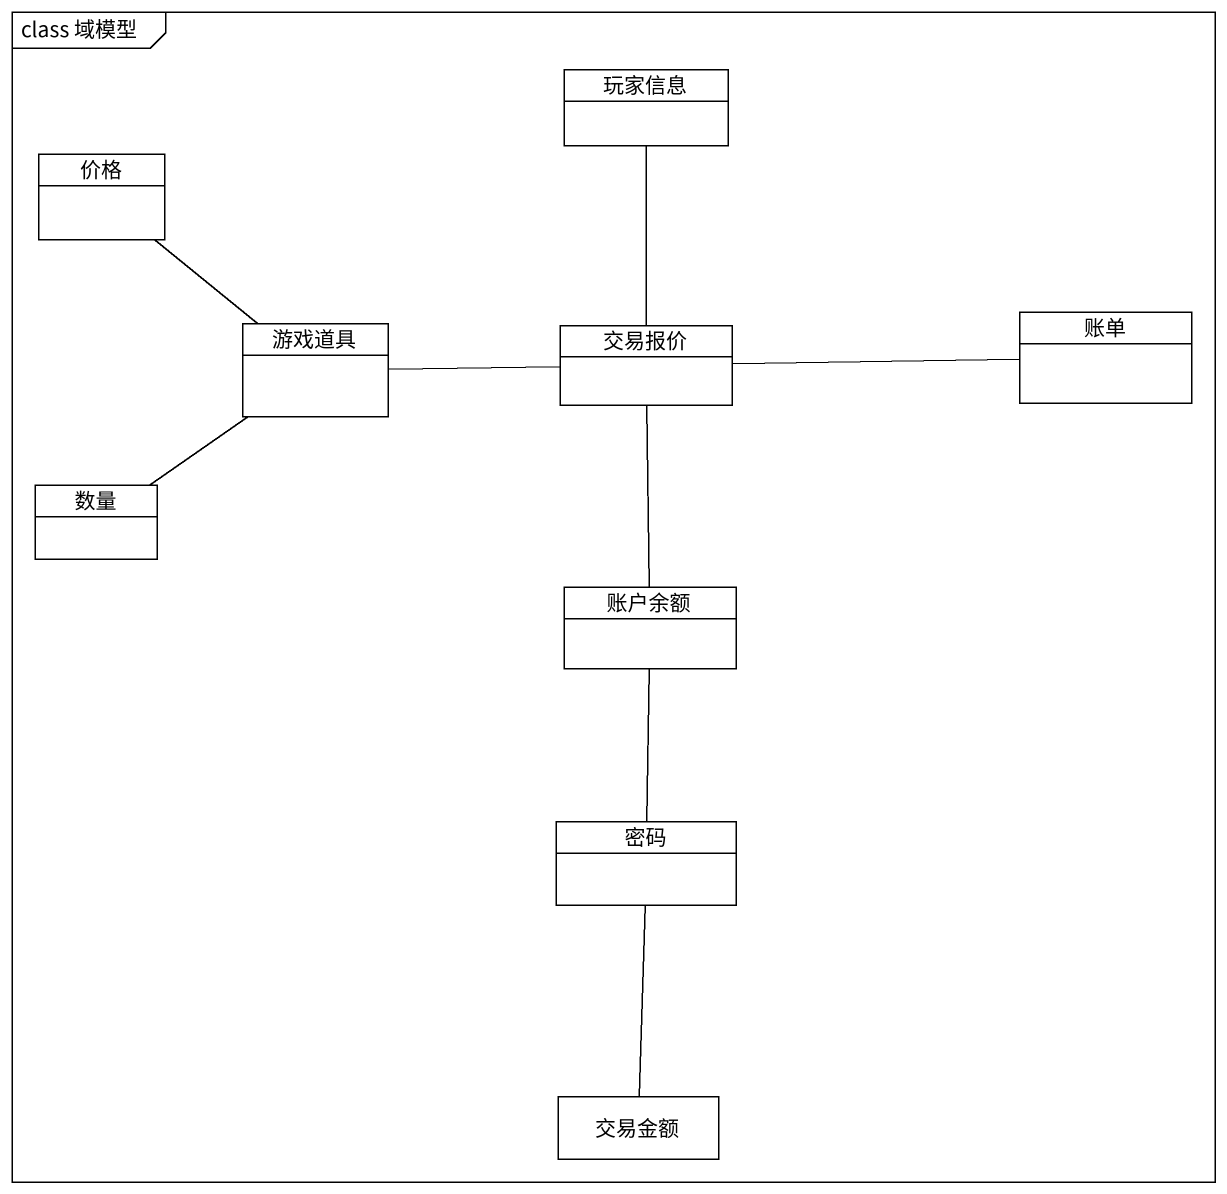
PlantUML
@startuml
mainframe class 域模型
hide circle
hide empty members
class 玩家信息
class 价格
class 账单
class 游戏道具
class 交易报价
class 数量
class 账户余额
class 密码
class 交易金额
价格 -- 游戏道具
游戏道具 -right- 交易报价
交易报价 -up- 玩家信息
交易报价 -right- 账单
交易报价 -- 账户余额
数量 -up- 游戏道具
账户余额 -- 密码
交易金额 -up- 密码
@enduml
